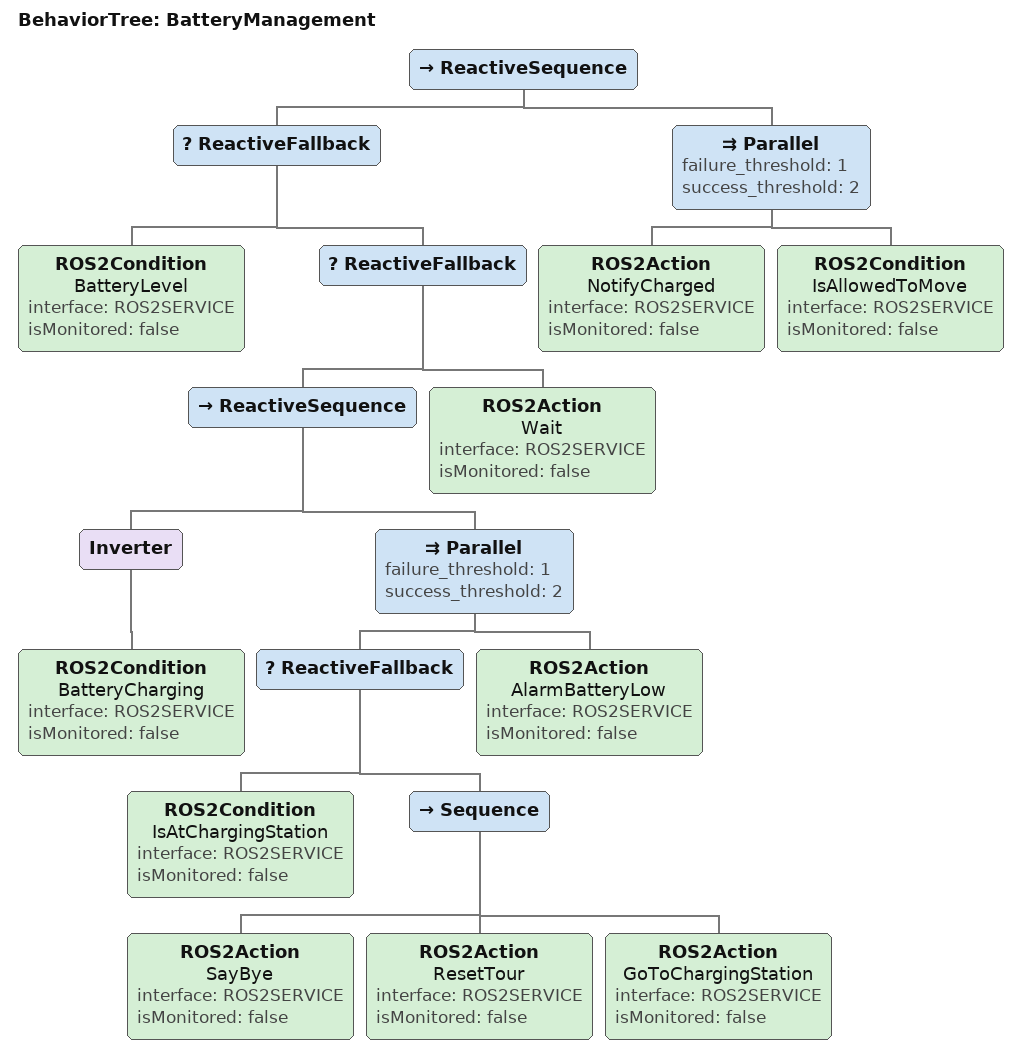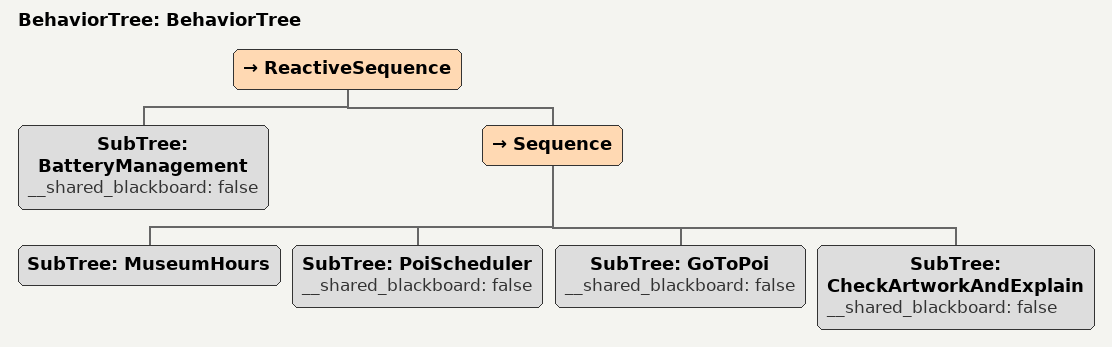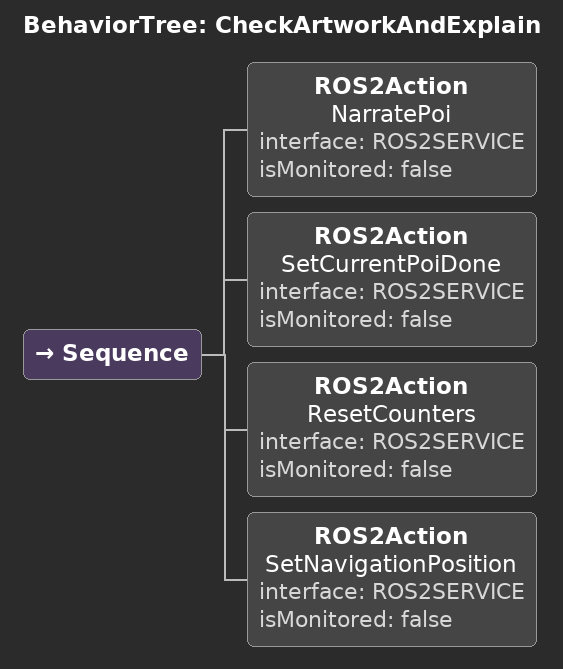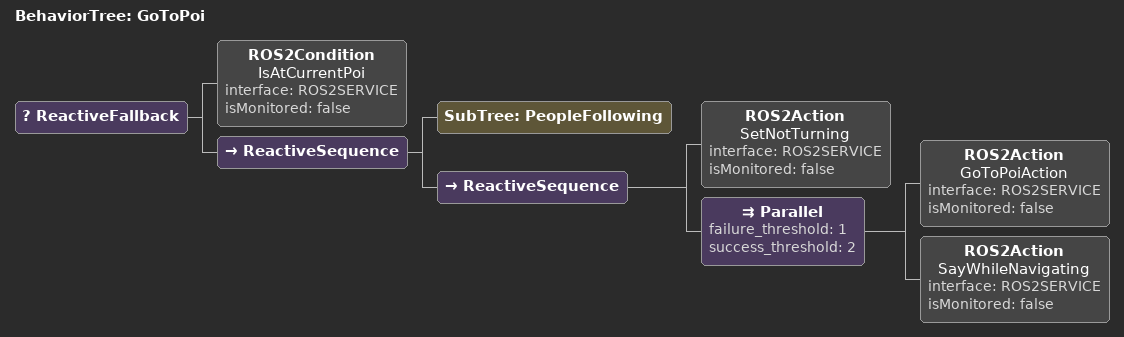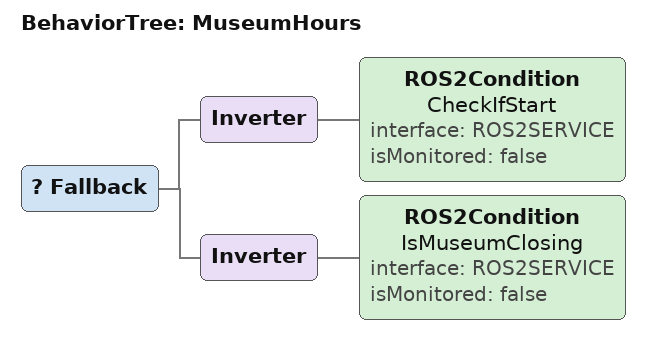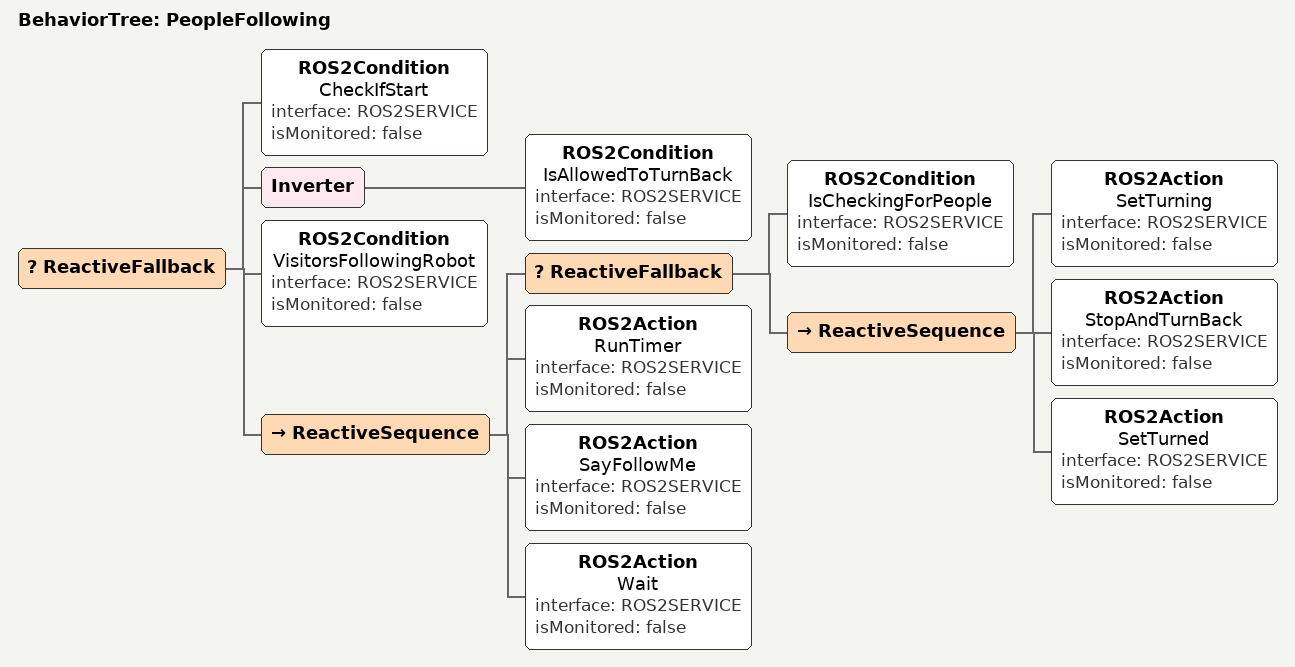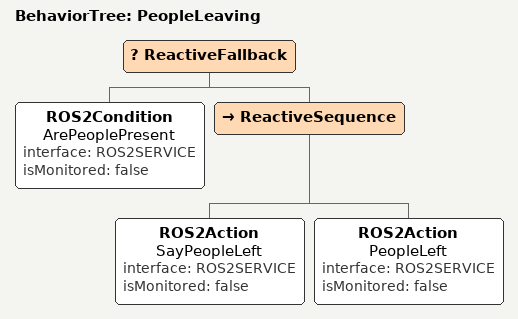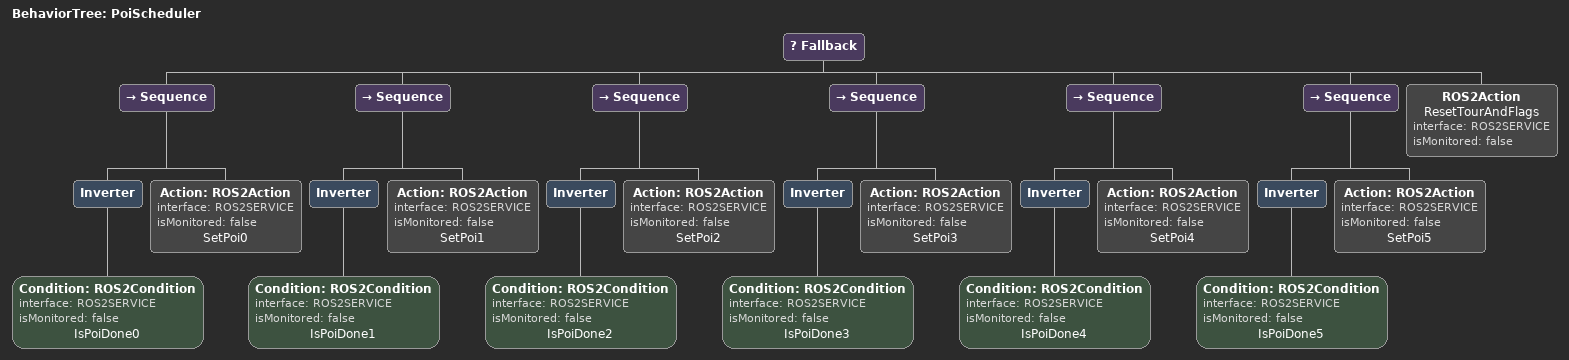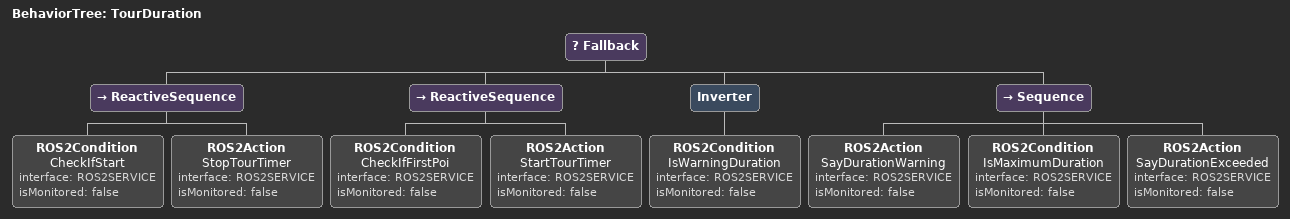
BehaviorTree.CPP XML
<?xml version='1.0' encoding='utf-8'?>
<root BTCPP_format="3" main_tree_to_execute="BehaviorTree">
  <BehaviorTree ID="BatteryManagement">
    <ReactiveSequence>
      <ReactiveFallback>
        <ROS2Condition name="BatteryLevel" interface="ROS2SERVICE" isMonitored="false" />
        <ReactiveFallback>
          <ReactiveSequence>
            <Inverter>
              <ROS2Condition name="BatteryCharging" interface="ROS2SERVICE" isMonitored="false" />
            </Inverter>
            <Parallel failure_threshold="1" success_threshold="2">
              <ReactiveFallback>
                <ROS2Condition name="IsAtChargingStation" interface="ROS2SERVICE" isMonitored="false" />
                <Sequence>
                  <ROS2Action name="SayBye" interface="ROS2SERVICE" isMonitored="false" />
                  <ROS2Action name="ResetTour" interface="ROS2SERVICE" isMonitored="false" />
                  <ROS2Action name="GoToChargingStation" interface="ROS2SERVICE" isMonitored="false" />
                </Sequence>
              </ReactiveFallback>
              <ROS2Action name="AlarmBatteryLow" interface="ROS2SERVICE" isMonitored="false" />
            </Parallel>
          </ReactiveSequence>
          <ROS2Action name="Wait" interface="ROS2SERVICE" isMonitored="false" />
        </ReactiveFallback>
      </ReactiveFallback>
      <Parallel failure_threshold="1" success_threshold="2">
        <ROS2Action name="NotifyCharged" interface="ROS2SERVICE" isMonitored="false" />
        <ROS2Condition name="IsAllowedToMove" interface="ROS2SERVICE" isMonitored="false" />
      </Parallel>
    </ReactiveSequence>
  </BehaviorTree>

  <BehaviorTree ID="BehaviorTree">
    <ReactiveSequence>
      <SubTree ID="BatteryManagement" __shared_blackboard="false" />
      <Sequence>
        <SubTree ID="MuseumHours" />
        <SubTree ID="PoiScheduler" __shared_blackboard="false" />
        <SubTree ID="GoToPoi" __shared_blackboard="false" />
        <SubTree ID="CheckArtworkAndExplain" __shared_blackboard="false" />
      </Sequence>
    </ReactiveSequence>
  </BehaviorTree>

  <BehaviorTree ID="CheckArtworkAndExplain">
    <Sequence>
      <ROS2Action name="NarratePoi" interface="ROS2SERVICE" isMonitored="false" />
      <ROS2Action name="SetCurrentPoiDone" interface="ROS2SERVICE" isMonitored="false" />
      <ROS2Action name="ResetCounters" interface="ROS2SERVICE" isMonitored="false" />
      <ROS2Action name="SetNavigationPosition" interface="ROS2SERVICE" isMonitored="false" />
    </Sequence>
  </BehaviorTree>

  <BehaviorTree ID="GoToPoi">
    <ReactiveFallback>
      <ROS2Condition name="IsAtCurrentPoi" interface="ROS2SERVICE" isMonitored="false" />
      <ReactiveSequence>
        <SubTree ID="PeopleFollowing" />
        <ReactiveSequence>
          <ROS2Action name="SetNotTurning" interface="ROS2SERVICE" isMonitored="false" />
          <Parallel failure_threshold="1" success_threshold="2">
            <ROS2Action name="GoToPoiAction" interface="ROS2SERVICE" isMonitored="false" />
            <ROS2Action name="SayWhileNavigating" interface="ROS2SERVICE" isMonitored="false" />
          </Parallel>
        </ReactiveSequence>
      </ReactiveSequence>
    </ReactiveFallback>
  </BehaviorTree>

  <BehaviorTree ID="MuseumHours">
    <Fallback>
      <Inverter>
        <ROS2Condition name="CheckIfStart" interface="ROS2SERVICE" isMonitored="false" />
      </Inverter>
      <Inverter>
        <ROS2Condition name="IsMuseumClosing" interface="ROS2SERVICE" isMonitored="false" />
      </Inverter>
    </Fallback>
  </BehaviorTree>

  <BehaviorTree ID="PeopleFollowing">
    <ReactiveFallback>
      <ROS2Condition name="CheckIfStart" interface="ROS2SERVICE" isMonitored="false" />
      <Inverter>
        <ROS2Condition name="IsAllowedToTurnBack" interface="ROS2SERVICE" isMonitored="false" />
      </Inverter>
      <ROS2Condition name="VisitorsFollowingRobot" interface="ROS2SERVICE" isMonitored="false" />
      <ReactiveSequence>
        <ReactiveFallback>
          <ROS2Condition name="IsCheckingForPeople" interface="ROS2SERVICE" isMonitored="false" />
          <ReactiveSequence>
            <ROS2Action name="SetTurning" interface="ROS2SERVICE" isMonitored="false" />
            <ROS2Action name="StopAndTurnBack" interface="ROS2SERVICE" isMonitored="false" />
            <ROS2Action name="SetTurned" interface="ROS2SERVICE" isMonitored="false" />
          </ReactiveSequence>
        </ReactiveFallback>
        <ROS2Action name="RunTimer" interface="ROS2SERVICE" isMonitored="false" />
        <ROS2Action name="SayFollowMe" interface="ROS2SERVICE" isMonitored="false" />
        <ROS2Action name="Wait" interface="ROS2SERVICE" isMonitored="false" />
      </ReactiveSequence>
    </ReactiveFallback>
  </BehaviorTree>

  <BehaviorTree ID="PeopleLeaving">
    <ReactiveFallback>
      <ROS2Condition name="ArePeoplePresent" interface="ROS2SERVICE" isMonitored="false" />
      <ReactiveSequence>
        <ROS2Action name="SayPeopleLeft" interface="ROS2SERVICE" isMonitored="false" />
        <ROS2Action name="PeopleLeft" interface="ROS2SERVICE" isMonitored="false" />
      </ReactiveSequence>
    </ReactiveFallback>
  </BehaviorTree>

  <BehaviorTree ID="PoiScheduler">
        <Fallback>
            <Sequence>
                <Inverter>
                    <Condition ID="ROS2Condition" interface="ROS2SERVICE" isMonitored="false" name="IsPoiDone0" />
                </Inverter>
                <Action ID="ROS2Action" interface="ROS2SERVICE" isMonitored="false" name="SetPoi0" />
            </Sequence>
            <Sequence>
                <Inverter>
                    <Condition ID="ROS2Condition" interface="ROS2SERVICE" isMonitored="false" name="IsPoiDone1" />
                </Inverter>
                <Action ID="ROS2Action" interface="ROS2SERVICE" isMonitored="false" name="SetPoi1" />
            </Sequence>
            <Sequence>
                <Inverter>
                    <Condition ID="ROS2Condition" interface="ROS2SERVICE" isMonitored="false" name="IsPoiDone2" />
                </Inverter>
                <Action ID="ROS2Action" interface="ROS2SERVICE" isMonitored="false" name="SetPoi2" />
            </Sequence>
            <Sequence>
                <Inverter>
                    <Condition ID="ROS2Condition" interface="ROS2SERVICE" isMonitored="false" name="IsPoiDone3" />
                </Inverter>
                <Action ID="ROS2Action" interface="ROS2SERVICE" isMonitored="false" name="SetPoi3" />
            </Sequence>
            <Sequence>
                <Inverter>
                    <Condition ID="ROS2Condition" interface="ROS2SERVICE" isMonitored="false" name="IsPoiDone4" />
                </Inverter>
                <Action ID="ROS2Action" interface="ROS2SERVICE" isMonitored="false" name="SetPoi4" />
            </Sequence>
            <Sequence>
                <Inverter>
                    <Condition ID="ROS2Condition" interface="ROS2SERVICE" isMonitored="false" name="IsPoiDone5" />
                </Inverter>
                <Action ID="ROS2Action" interface="ROS2SERVICE" isMonitored="false" name="SetPoi5" />
            </Sequence>
            <ROS2Action name="ResetTourAndFlags" interface="ROS2SERVICE" isMonitored="false" />
        </Fallback>
    </BehaviorTree>

  <BehaviorTree ID="TourDuration">
    <Fallback>
      <ReactiveSequence>
        <ROS2Condition name="CheckIfStart" interface="ROS2SERVICE" isMonitored="false" />
        <ROS2Action name="StopTourTimer" interface="ROS2SERVICE" isMonitored="false" />
      </ReactiveSequence>
      <ReactiveSequence>
        <ROS2Condition name="CheckIfFirstPoi" interface="ROS2SERVICE" isMonitored="false" />
        <ROS2Action name="StartTourTimer" interface="ROS2SERVICE" isMonitored="false" />
      </ReactiveSequence>
      <Inverter>
        <ROS2Condition name="IsWarningDuration" interface="ROS2SERVICE" isMonitored="false" />
      </Inverter>
      <Sequence>
        <ROS2Action name="SayDurationWarning" interface="ROS2SERVICE" isMonitored="false" />
        <ROS2Condition name="IsMaximumDuration" interface="ROS2SERVICE" isMonitored="false" />
        <ROS2Action name="SayDurationExceeded" interface="ROS2SERVICE" isMonitored="false" />
      </Sequence>
    </Fallback>
  </BehaviorTree>

</root>
